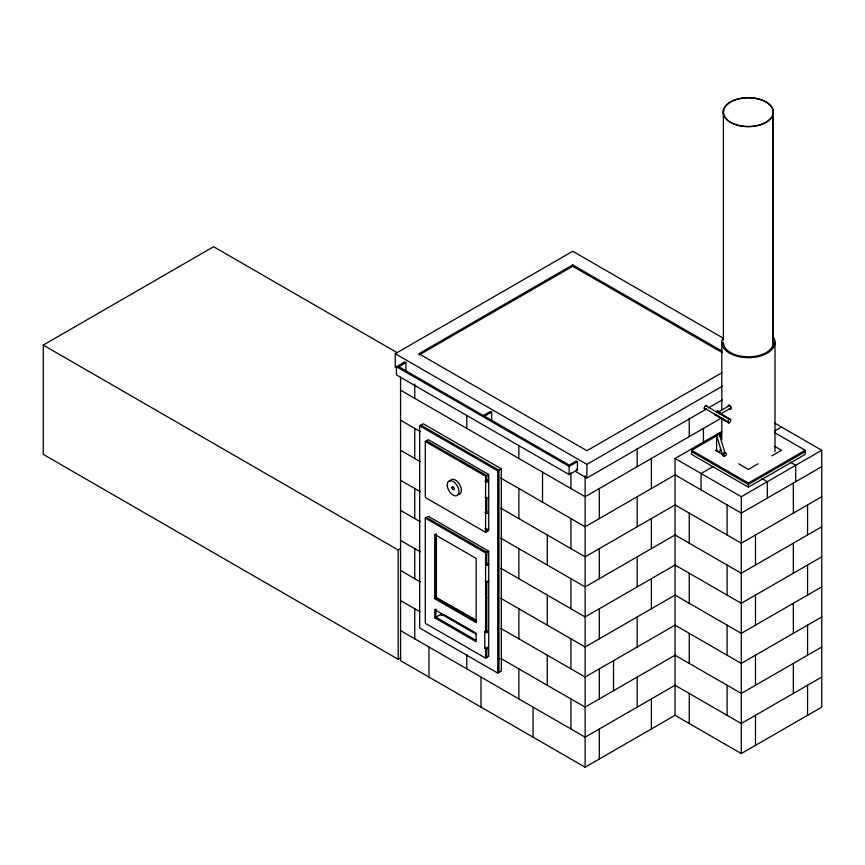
<?xml version="1.0" encoding="UTF-8"?>
<svg xmlns="http://www.w3.org/2000/svg" width="865" height="865" viewBox="0 0 865 865"><rect width="100%" height="100%" fill="white"/><g stroke="black" fill="none" stroke-linecap="round" stroke-linejoin="round"><path stroke-width="1.3" d="M729.346 422.617C730.774 422.152 731.563 418.498 729.346 419.33A2.011 1.157 -60 0 0 727.93 421.796L728.341 422.715L729.346 422.617L704.261 408.129M400.527 657.951L398.192 659.303L43.25 454.374L43.25 345.081L213.623 246.72L396.927 352.552M395.24 367.376L395.24 353.72L572.716 251.261L723.475 338.302M491.666 420.314L491.666 412.118L484.573 416.216L569.17 465.056L576.263 460.959L577.452 461.64L577.452 469.846L569.17 474.625L396.43 374.891L396.43 366.695L404.712 361.916L405.89 362.597L405.89 370.793M722.048 351.136L572.716 264.917L418.909 353.72L586.913 450.719L722.08 372.674M405.89 362.597L398.797 366.695L483.384 415.535L490.487 411.437L491.666 412.118M418.909 355.082L572.716 266.29L722.048 352.509M419.687 425.818L423.255 423.764L501.343 468.841L501.343 671.035L497.775 673.1L419.687 628.012L419.687 425.818L497.775 470.906L501.343 468.841M425.288 441.464L428.359 439.69L488.703 474.528L488.703 530.537L485.622 532.31L425.288 497.483L425.288 441.464L485.622 476.301L488.703 474.528M425.288 518.103L428.359 516.329L488.703 551.167L488.703 656.362L485.622 658.135L425.288 623.297L425.288 518.103L485.622 552.94L488.703 551.167M43.25 345.081L398.192 550.01L400.527 548.659M396.43 366.695L569.17 466.43L577.452 461.64M395.24 353.72L586.913 464.375L722.351 386.179M575.225 471.295L586.913 478.042L706.002 409.286M708.338 407.934L722.351 399.846M731.109 407.934L720.361 414.14L720.361 412.508L717.518 410.864L716.101 411.686A2.011 1.157 -60 0 1 717.474 412.108M718.588 411.881L729.692 405.469M720.361 412.508L718.934 413.319L720.307 413.74A2.011 1.157 60 0 0 718.934 411.686A2.011 1.157 60 0 0 717.561 412.108M721.626 417.914L585.129 496.726L400.56 390.169M774.737 423.136L821.75 450.276L821.75 707.116L741.294 753.566L675.046 715.312L675.046 458.472L721.68 431.549M476.658 620.454L435.928 597.477L476.193 620.724M775.051 432.878L805.185 450.276L805.185 454.374L748.398 487.168L691.611 454.374L691.611 450.276L717.107 435.56M719.421 434.219L721.734 432.878M434.749 598.71L476.161 622.616L476.161 558.412L434.749 534.505L434.749 598.71L435.928 598.029L476.193 621.275M675.673 474.507L585.129 526.785L500.64 477.999M434.749 617.837L476.161 641.744L476.161 633.548L434.749 609.641L434.749 617.837L441.258 614.085L475.923 634.099M441.226 615.577L443.356 614.355L475.772 633.072M713.398 466.386L701.072 473.501L701.072 489.893M774.802 430.932L781.528 427.05M485.622 598.569L486.8 597.888M675.673 504.555L585.129 556.833L500.835 508.177M758.075 463.813L748.398 469.403L738.721 463.813M771.84 455.866L781.528 450.276L774.672 446.318M691.611 450.276L748.398 483.059L805.185 450.276M805.185 451.638L748.398 484.432L691.611 451.638M675.673 534.613L585.129 586.892L500.835 538.235M675.046 458.472L741.294 496.726L821.75 450.276M821.75 466.668L741.294 513.118L675.046 474.863M497.775 659.433L498.964 658.752M675.673 564.672L585.129 616.95L500.835 568.283M821.75 496.726L741.294 543.177L675.046 504.922M675.673 594.731L585.129 647.009L500.835 598.342M821.75 526.785L741.294 573.236L675.046 534.981M675.36 624.962L585.129 677.057L500.835 628.401M821.75 556.833L741.294 603.283L675.046 565.04M675.36 655.021L585.129 707.116L500.986 658.546M821.75 586.892L741.294 633.342L675.046 595.088M675.468 685.004L585.129 737.175L400.56 630.607M821.75 616.95L741.294 663.401L675.046 625.146M400.56 377.097L400.56 660.665L585.129 767.223L675.468 715.063M821.75 647.009L741.294 693.449L675.046 655.205M821.75 677.057L741.294 723.508L675.046 685.253M719.648 413.135L730.579 419.439M719.302 413.167L730.72 419.752M705.689 405.674L729.346 419.33M714.674 414.14L728.979 422.769M714.728 414.54L728.644 422.801M790.264 462.148L795.724 465.305L795.724 481.697M715.269 450.276L724.946 455.866M761.87 478.55L767.331 481.697L767.331 498.089M576.263 469.154L577.452 469.846M420.877 425.137L498.975 470.214L498.964 672.408M400.56 420.217L420.336 431.646M426.467 440.782L486.8 475.62L486.8 480.497M400.56 450.276L420.217 461.629M400.56 480.335L420.217 491.688M426.467 517.421L486.8 552.259L486.8 564.337M400.56 510.393L420.217 521.736M400.56 540.441L420.217 551.794M400.56 570.5L420.217 581.853M476.193 640.403L435.928 617.156L435.928 608.96M400.56 600.559L419.86 611.706M714.868 414.854L716.101 414.962A2.011 1.157 -60 0 0 716.469 414.692M719.161 433.711L724.946 452.741M723.648 453.444L724.438 456.017M716.739 435.971L722.524 455.001M723.302 342.345L724.156 346.097A25.096 14.489 0 0 0 741.9 356.348L748.398 356.845A25.096 14.489 0 0 0 773.115 339.826M722.697 338.377A26.599 15.365 0 0 0 721.788 342.345L722.697 346.324A26.599 15.365 0 0 0 741.51 357.191L748.398 357.71A26.599 15.365 0 0 0 772.975 336.474M807.553 504.922L807.553 534.981M807.553 565.04L807.553 595.088M807.553 625.146L807.553 655.205M807.553 685.253L807.553 715.312M793.356 483.059L793.356 513.118M793.356 543.177L793.356 573.236M793.356 603.283L793.356 633.342M793.356 663.401L793.356 693.46M774.997 342.345L774.997 451.638M773.18 113.964A25.096 14.489 0 0 1 733.109 123.695A25.096 14.489 0 0 1 738.548 98.794A25.096 14.489 0 0 1 773.18 113.964L773.18 345.254M772.942 113.942A24.869 14.359 0 0 1 733.25 123.587A24.869 14.359 0 0 1 738.645 98.913A24.869 14.359 0 0 1 772.942 113.942L772.942 343.892M755.491 534.981L755.491 565.04M755.491 595.088L755.491 625.146M755.491 655.205L755.491 685.253M755.491 715.312L755.491 745.37M748.398 483.059L748.398 487.168M741.294 496.726L741.294 753.566M727.097 504.922L727.097 534.981M727.097 565.04L727.097 595.088M727.097 625.146L727.097 655.205M727.097 685.253L727.097 715.312M723.378 110.331L723.378 340.28M721.788 342.345L721.788 409.815M721.788 417.914L721.788 439.496M717.518 410.864L717.518 412.508M716.609 435.246L716.609 451.335M703.44 428.413L703.44 442.793M689.243 418.325L689.243 436.62M689.243 513.118L689.243 543.177M689.243 573.236L689.243 603.283M689.243 633.342L689.243 663.401M689.243 693.46L689.243 723.508M651.377 458.472L651.377 488.53M651.377 518.589L651.377 548.637M651.377 578.696L651.377 608.755M651.377 698.92L651.377 728.979M637.181 448.373L637.181 466.668M637.181 496.726L637.181 526.785M637.181 556.833L637.181 586.892M637.181 616.95L637.181 647.009M637.181 677.057L637.181 707.116M613.523 660.665L613.523 690.724M599.326 488.53L599.326 518.589M599.326 548.637L599.326 578.696M599.326 608.755L599.326 638.803M599.326 668.861L599.326 698.92M599.326 728.979L599.326 759.027M586.913 464.375L586.913 478.042M585.129 475.815L585.129 767.223M572.716 264.917L572.716 266.29M570.922 472.852L570.922 488.53M570.922 518.589L570.922 548.637M570.922 578.696L570.922 608.755M570.922 638.803L570.922 668.861M570.922 698.92L570.922 728.979M569.17 466.43L569.17 474.625M547.264 534.981L547.264 565.04M547.264 595.088L547.264 625.146M547.264 655.205L547.264 685.253M542.528 472.139L542.528 502.187M533.067 707.116L533.067 737.175M518.87 445.41L518.87 458.472M518.87 488.53L518.87 518.589M518.87 548.637L518.87 578.696M518.87 608.755L518.87 638.803M518.87 668.861L518.87 698.92M497.775 470.906L497.775 673.1M486.8 497.991L486.8 511.442M486.8 528.937L486.8 531.629M486.8 581.788L486.8 630.985M486.8 648.188L486.8 657.454M485.622 476.301L485.622 532.31M485.622 552.94L485.622 631.666M485.622 647.55L485.622 658.135M484.789 631.655L484.789 648.047M481.005 677.057L481.005 707.116M466.808 415.351L466.808 428.413M466.808 654.491L466.808 668.861M436.403 534.873L436.403 597.207M435.928 533.813L435.928 598.029M428.954 647.009L428.954 677.057M414.757 383.984L414.757 398.365M414.757 428.424L414.757 458.472M414.757 488.53L414.757 518.589M414.757 548.637L414.757 578.696M414.757 608.755L414.757 638.813M398.192 550.01L398.192 659.303M706.056 408.68A2.011 1.157 -60 0 1 704.315 408.529A2.011 1.157 -60 0 1 705.321 405.945A2.011 1.157 -60 0 1 707.062 406.096M719.129 434.133A2.011 1.157 0 0 1 720.037 436.068M717.604 436.252A2.011 1.157 0 0 1 716.674 434.954A2.011 1.157 0 0 1 718.61 434.089M717.658 436.868A2.011 1.611 -16.9 0 1 717.031 434.576A2.011 1.611 -16.9 0 1 719.918 433.971A2.011 1.611 -16.9 0 1 720.048 436.371M720.037 449.454A2.011 1.157 0 0 1 719.139 451.4A2.011 1.157 0 0 1 716.674 449.973M729.238 408.626A2.173 1.081 66.1 0 0 729.573 408.94L729.919 409.145A2.173 1.081 66.1 0 0 730.903 408.161A2.173 1.081 66.1 0 0 729.919 405.707L729.584 405.404A2.173 1.081 66.1 0 0 728.254 406.172M729.584 408.81A2.011 1.298 53 0 0 731.185 407.88A2.011 1.298 53 0 0 729.584 405.534A2.011 0.995 66.1 0 0 728.341 406.236M449.897 481.34A8.369 4.833 60 0 1 459.456 484.173A8.369 4.833 60 0 1 457.942 494.521M488.26 496.997A1.676 0.962 0 0 1 487.763 498.272A1.676 0.962 0 0 1 485.525 498.099A1.676 0.962 0 0 1 485.622 496.791M488.26 528.418A1.676 0.962 0 0 1 487.763 529.694A1.676 0.962 0 0 1 485.525 529.521A1.676 0.962 0 0 1 485.622 528.212M487.298 647.215A1.676 0.962 0 0 1 487.828 648.599A1.676 0.962 0 0 1 485.384 648.782A1.676 0.962 0 0 1 485.276 647.366M488.228 580.21A1.676 0.962 0 0 1 488.325 581.518A1.676 0.962 0 0 1 486.087 581.68A1.676 0.962 0 0 1 485.589 580.415M723.443 455.898A2.011 1.611 -16.9 0 0 726.416 454.179A2.011 1.611 -16.9 0 0 723.443 453.055A2.011 1.611 -16.9 0 0 723.443 455.898M451.919 487.817A1.676 0.962 60 0 0 453.844 489.741A1.676 0.962 60 0 0 453.498 487.211A1.676 0.962 60 0 0 451.919 487.817M447.259 486.065A8.369 4.833 60 0 0 456.882 495.688A8.369 4.833 60 0 0 455.12 483.016A8.369 4.833 60 0 0 447.259 486.065M485.968 481.924A1.676 0.962 0 0 0 488.476 481.081A1.676 0.962 0 0 0 485.968 480.248A1.676 0.962 0 0 0 485.968 481.924M485.968 513.345A1.676 0.962 0 0 0 488.476 512.502A1.676 0.962 0 0 0 485.968 511.669A1.676 0.962 0 0 0 485.968 513.345M485.622 632.488A1.676 0.962 0 0 0 488.13 631.655A1.676 0.962 0 0 0 485.622 630.812A1.676 0.962 0 0 0 485.622 632.488M486.206 565.332A1.676 0.962 0 0 0 488.714 564.499A1.676 0.962 0 0 0 486.206 563.666A1.676 0.962 0 0 0 486.206 565.332"/></g></svg>
